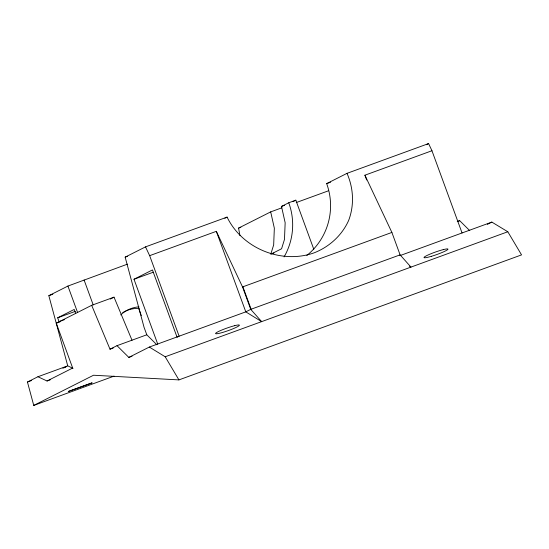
<?xml version="1.0" encoding="UTF-8"?>
<svg xmlns="http://www.w3.org/2000/svg" width="549" height="549" viewBox="0 0 549 549"><rect width="100%" height="100%" fill="white"/><g stroke="black" fill="none" stroke-linecap="round" stroke-linejoin="round"><path stroke-width="0.82" d="M270.76 254.228L273.67 244.909L274.342 228.206L270.691 211.887L281.884 207.803M114.068 376.113L33.75 405.423L27.45 382.029L37.936 376.738L47.029 380.999L72.674 368.05L56.273 323.224L91.676 305.313L114.027 297.16L132.021 340.263M110.225 299.081L114.027 297.16M73.038 368.352L67.733 365.86L48.834 295.691L67.918 286.056L127.464 264.144M156.849 344.772L146.796 334.794L144.058 327.321L125.158 257.145L145.512 246.872L227.087 217.102C242.219 248.471 281.404 264.467 314.193 252.821C329.373 246.803 341.917 235.439 348.642 220.478C354.428 205.161 353.556 188.28 347.016 173.34L428.584 143.577L431.953 150.735L462.052 232.968M224.822 218.248L227.087 217.102M59.148 321.824L57.679 317.796L74.218 309.444L75.687 313.472M157.748 344.134L134.004 279.256L152.45 269.936L177.073 337.223L179.125 336.187L149.657 255.662L145.512 246.872M239.934 235.59L238.568 228.103L270.691 211.887M271.481 253.864L281.575 248.772L284.478 239.446L285.157 222.75L281.5 206.424L288.753 202.766L295.829 200.179L313.774 249.219M306.809 255.463A64.089 63.828 63.2 0 0 326.662 183.62L347.016 173.34M292.926 201.648L295.829 200.179M426.326 144.723L428.584 143.577M91.676 305.313L109.999 349.198L116.999 345.671L146.796 334.794M33.75 405.423L93.529 375.235L178.926 379.901L521.55 254.887L507.804 231.753L491.849 222.098L399.796 255.683M116.999 345.671L128.83 357.406L149.328 347.057L245.794 311.859L250.742 309.362L400.097 254.86L410.968 267.102L409.52 266.224M457.591 221.679L459.657 220.636L469.718 230.614M487.32 224.383L491.849 222.098M56.273 323.224L60.184 321.707M64.295 367.459L66.264 366.725M125.158 257.145L127.574 256.266M326.662 183.62L330.58 182.193M366.663 179.99L364.913 175.2L431.953 150.735M281.5 206.424L284.65 205.278M149.657 255.662L216.327 231.335L242.534 286.935L250.742 309.362L261.653 321.625L507.804 231.753M296.282 202.547L328.268 190.874M48.834 295.691L52.828 294.23M238.568 228.103L240.86 227.265M134.004 279.256L153.226 272.235M57.679 317.796L75.302 311.365M60.52 321.076L64.514 319.621M271.556 253.94L273.93 253.075M242.534 286.935L391.89 232.433L400.097 254.86M457.242 221.515L459.657 220.636M109.999 349.198L113.197 348.039M37.936 376.738L67.733 365.86M27.45 382.029L31.465 380.567M47.029 380.999L50.254 379.826M128.83 357.406L132.048 356.232M149.328 347.057L165.194 356.768L261.653 321.625L245.794 311.859L216.327 231.335M62.854 368.187L65.159 367.37M443.317 249.596L440.607 250.351A12.654 1.386 -19.5 0 0 431.404 253.556L428.687 254.695A12.867 1.414 -19.5 0 0 428.666 257.069L431.37 256.321M165.194 356.768L178.926 379.901M364.913 175.2L391.89 232.433M242.905 286.798L251.113 309.224M138.65 308.325L141.306 315.572M84.086 279.976L93.206 304.894M67.918 286.056L77.622 312.58M288.753 202.766A64.089 63.828 63.2 0 1 284.073 256.911M120.725 314.92A30.044 29.921 63.2 0 1 138.952 306.829M122.702 312.607A30.044 29.921 63.2 0 1 139 308.366M234.759 325.66A12.682 1.414 -19.4 0 0 217.898 331.809A12.895 1.441 -19.4 0 0 220.067 333.14A12.682 1.414 -19.4 0 0 236.928 326.998A12.895 1.441 -19.4 0 0 234.718 325.639M443.263 249.623A12.792 1.4 -19.5 0 1 446.378 250.454A12.792 1.4 -19.5 0 1 431.342 256.342M68.961 391.245L68.289 391.526L92.129 382.831L68.961 391.245"/></g></svg>
